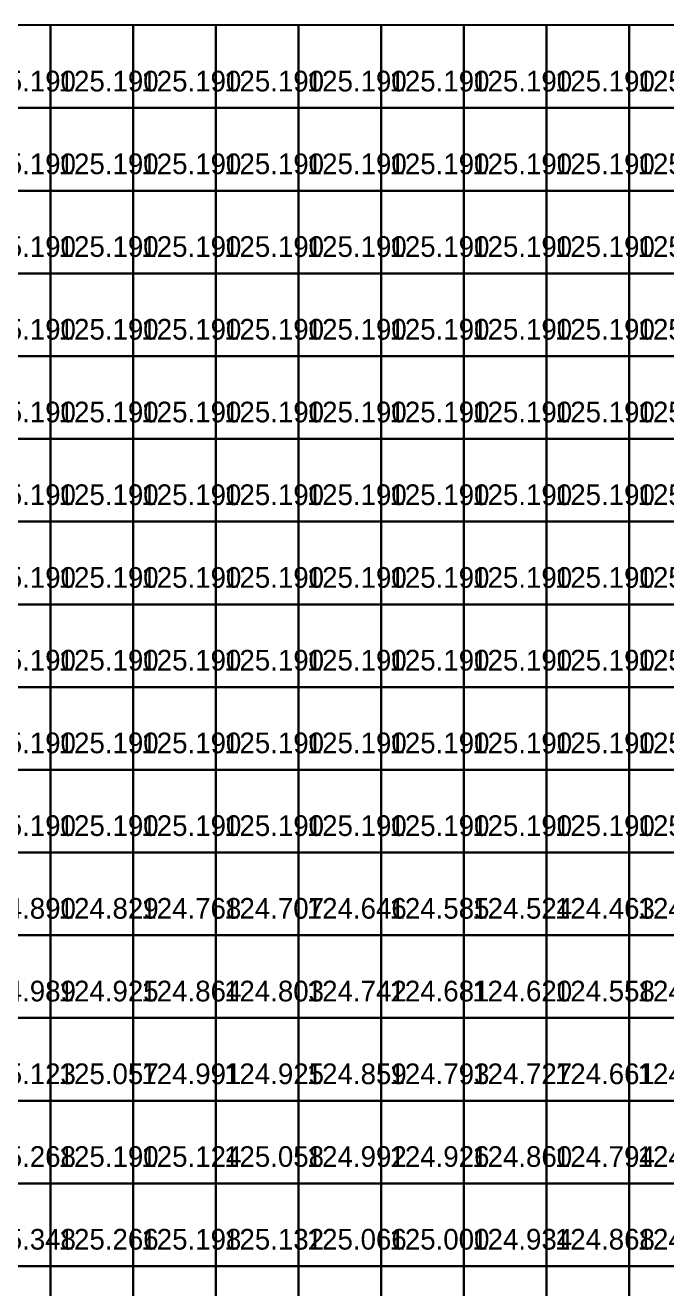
# Model space of a CAD drawing. Header units: metres. Extents: x 287857 to 287978, y 62957 to 63018.
# Drawn here: x 287932.62 to 287940.38, y 63002.56 to 63017.83 of the extents above; entities that cross this region are included whole.
import ezdxf

# ---------------------------------------------------------------- set-up
doc = ezdxf.new("R2010")
doc.units = ezdxf.units.M
for name, color, linetype, true_color in [('SURVEY-INTERP', 7, 'Continuous', 0x94a3b8), ('SURVEY-LEVEL-TXT', 7, 'Continuous', 0x4ade80), ('SURVEY-REAL', 7, 'Continuous', 0x4ade80)]:
    doc.layers.add(name, color=color, linetype=linetype, true_color=true_color)

msp = doc.modelspace()

# ---------------------------------------------------------------- linework, layer by layer
at = {"layer": 'SURVEY-INTERP'}
for points in [[(287931.925, 63016.831, 125.19), (287932.925, 63016.831, 125.19), (287932.925, 63017.831, 125.19), (287931.925, 63017.831, 125.19), (287931.925, 63016.831, 125.19)], [(287932.925, 63016.831, 125.19), (287933.925, 63016.831, 125.19), (287933.925, 63017.831, 125.19), (287932.925, 63017.831, 125.19), (287932.925, 63016.831, 125.19)], [(287933.925, 63016.831, 125.19), (287934.925, 63016.831, 125.19), (287934.925, 63017.831, 125.19), (287933.925, 63017.831, 125.19), (287933.925, 63016.831, 125.19)], [(287934.925, 63016.831, 125.19), (287935.925, 63016.831, 125.19), (287935.925, 63017.831, 125.19), (287934.925, 63017.831, 125.19), (287934.925, 63016.831, 125.19)], [(287935.925, 63016.831, 125.19), (287936.925, 63016.831, 125.19), (287936.925, 63017.831, 125.19), (287935.925, 63017.831, 125.19), (287935.925, 63016.831, 125.19)], [(287936.925, 63016.831, 125.19), (287937.925, 63016.831, 125.19), (287937.925, 63017.831, 125.19), (287936.925, 63017.831, 125.19), (287936.925, 63016.831, 125.19)], [(287937.925, 63016.831, 125.19), (287938.925, 63016.831, 125.19), (287938.925, 63017.831, 125.19), (287937.925, 63017.831, 125.19), (287937.925, 63016.831, 125.19)], [(287938.925, 63016.831, 125.19), (287939.925, 63016.831, 125.19), (287939.925, 63017.831, 125.19), (287938.925, 63017.831, 125.19), (287938.925, 63016.831, 125.19)], [(287939.925, 63016.831, 125.19), (287940.925, 63016.831, 125.19), (287940.925, 63017.831, 125.19), (287939.925, 63017.831, 125.19), (287939.925, 63016.831, 125.19)], [(287931.925, 63015.831, 125.19), (287932.925, 63015.831, 125.19), (287932.925, 63016.831, 125.19), (287931.925, 63016.831, 125.19), (287931.925, 63015.831, 125.19)], [(287932.925, 63015.831, 125.19), (287933.925, 63015.831, 125.19), (287933.925, 63016.831, 125.19), (287932.925, 63016.831, 125.19), (287932.925, 63015.831, 125.19)], [(287933.925, 63015.831, 125.19), (287934.925, 63015.831, 125.19), (287934.925, 63016.831, 125.19), (287933.925, 63016.831, 125.19), (287933.925, 63015.831, 125.19)], [(287934.925, 63015.831, 125.19), (287935.925, 63015.831, 125.19), (287935.925, 63016.831, 125.19), (287934.925, 63016.831, 125.19), (287934.925, 63015.831, 125.19)], [(287935.925, 63015.831, 125.19), (287936.925, 63015.831, 125.19), (287936.925, 63016.831, 125.19), (287935.925, 63016.831, 125.19), (287935.925, 63015.831, 125.19)], [(287936.925, 63015.831, 125.19), (287937.925, 63015.831, 125.19), (287937.925, 63016.831, 125.19), (287936.925, 63016.831, 125.19), (287936.925, 63015.831, 125.19)], [(287937.925, 63015.831, 125.19), (287938.925, 63015.831, 125.19), (287938.925, 63016.831, 125.19), (287937.925, 63016.831, 125.19), (287937.925, 63015.831, 125.19)], [(287938.925, 63015.831, 125.19), (287939.925, 63015.831, 125.19), (287939.925, 63016.831, 125.19), (287938.925, 63016.831, 125.19), (287938.925, 63015.831, 125.19)], [(287939.925, 63015.831, 125.19), (287940.925, 63015.831, 125.19), (287940.925, 63016.831, 125.19), (287939.925, 63016.831, 125.19), (287939.925, 63015.831, 125.19)], [(287931.925, 63014.831, 125.19), (287932.925, 63014.831, 125.19), (287932.925, 63015.831, 125.19), (287931.925, 63015.831, 125.19), (287931.925, 63014.831, 125.19)], [(287932.925, 63014.831, 125.19), (287933.925, 63014.831, 125.19), (287933.925, 63015.831, 125.19), (287932.925, 63015.831, 125.19), (287932.925, 63014.831, 125.19)], [(287933.925, 63014.831, 125.19), (287934.925, 63014.831, 125.19), (287934.925, 63015.831, 125.19), (287933.925, 63015.831, 125.19), (287933.925, 63014.831, 125.19)], [(287934.925, 63014.831, 125.19), (287935.925, 63014.831, 125.19), (287935.925, 63015.831, 125.19), (287934.925, 63015.831, 125.19), (287934.925, 63014.831, 125.19)], [(287935.925, 63014.831, 125.19), (287936.925, 63014.831, 125.19), (287936.925, 63015.831, 125.19), (287935.925, 63015.831, 125.19), (287935.925, 63014.831, 125.19)], [(287936.925, 63014.831, 125.19), (287937.925, 63014.831, 125.19), (287937.925, 63015.831, 125.19), (287936.925, 63015.831, 125.19), (287936.925, 63014.831, 125.19)], [(287937.925, 63014.831, 125.19), (287938.925, 63014.831, 125.19), (287938.925, 63015.831, 125.19), (287937.925, 63015.831, 125.19), (287937.925, 63014.831, 125.19)], [(287938.925, 63014.831, 125.19), (287939.925, 63014.831, 125.19), (287939.925, 63015.831, 125.19), (287938.925, 63015.831, 125.19), (287938.925, 63014.831, 125.19)], [(287939.925, 63014.831, 125.19), (287940.925, 63014.831, 125.19), (287940.925, 63015.831, 125.19), (287939.925, 63015.831, 125.19), (287939.925, 63014.831, 125.19)], [(287931.925, 63013.831, 125.19), (287932.925, 63013.831, 125.19), (287932.925, 63014.831, 125.19), (287931.925, 63014.831, 125.19), (287931.925, 63013.831, 125.19)], [(287932.925, 63013.831, 125.19), (287933.925, 63013.831, 125.19), (287933.925, 63014.831, 125.19), (287932.925, 63014.831, 125.19), (287932.925, 63013.831, 125.19)], [(287933.925, 63013.831, 125.19), (287934.925, 63013.831, 125.19), (287934.925, 63014.831, 125.19), (287933.925, 63014.831, 125.19), (287933.925, 63013.831, 125.19)], [(287934.925, 63013.831, 125.19), (287935.925, 63013.831, 125.19), (287935.925, 63014.831, 125.19), (287934.925, 63014.831, 125.19), (287934.925, 63013.831, 125.19)], [(287935.925, 63013.831, 125.19), (287936.925, 63013.831, 125.19), (287936.925, 63014.831, 125.19), (287935.925, 63014.831, 125.19), (287935.925, 63013.831, 125.19)], [(287936.925, 63013.831, 125.19), (287937.925, 63013.831, 125.19), (287937.925, 63014.831, 125.19), (287936.925, 63014.831, 125.19), (287936.925, 63013.831, 125.19)], [(287937.925, 63013.831, 125.19), (287938.925, 63013.831, 125.19), (287938.925, 63014.831, 125.19), (287937.925, 63014.831, 125.19), (287937.925, 63013.831, 125.19)], [(287938.925, 63013.831, 125.19), (287939.925, 63013.831, 125.19), (287939.925, 63014.831, 125.19), (287938.925, 63014.831, 125.19), (287938.925, 63013.831, 125.19)], [(287939.925, 63013.831, 125.19), (287940.925, 63013.831, 125.19), (287940.925, 63014.831, 125.19), (287939.925, 63014.831, 125.19), (287939.925, 63013.831, 125.19)], [(287931.925, 63012.831, 125.19), (287932.925, 63012.831, 125.19), (287932.925, 63013.831, 125.19), (287931.925, 63013.831, 125.19), (287931.925, 63012.831, 125.19)], [(287932.925, 63012.831, 125.19), (287933.925, 63012.831, 125.19), (287933.925, 63013.831, 125.19), (287932.925, 63013.831, 125.19), (287932.925, 63012.831, 125.19)], [(287933.925, 63012.831, 125.19), (287934.925, 63012.831, 125.19), (287934.925, 63013.831, 125.19), (287933.925, 63013.831, 125.19), (287933.925, 63012.831, 125.19)], [(287934.925, 63012.831, 125.19), (287935.925, 63012.831, 125.19), (287935.925, 63013.831, 125.19), (287934.925, 63013.831, 125.19), (287934.925, 63012.831, 125.19)], [(287935.925, 63012.831, 125.19), (287936.925, 63012.831, 125.19), (287936.925, 63013.831, 125.19), (287935.925, 63013.831, 125.19), (287935.925, 63012.831, 125.19)], [(287936.925, 63012.831, 125.19), (287937.925, 63012.831, 125.19), (287937.925, 63013.831, 125.19), (287936.925, 63013.831, 125.19), (287936.925, 63012.831, 125.19)], [(287937.925, 63012.831, 125.19), (287938.925, 63012.831, 125.19), (287938.925, 63013.831, 125.19), (287937.925, 63013.831, 125.19), (287937.925, 63012.831, 125.19)], [(287938.925, 63012.831, 125.19), (287939.925, 63012.831, 125.19), (287939.925, 63013.831, 125.19), (287938.925, 63013.831, 125.19), (287938.925, 63012.831, 125.19)], [(287939.925, 63012.831, 125.19), (287940.925, 63012.831, 125.19), (287940.925, 63013.831, 125.19), (287939.925, 63013.831, 125.19), (287939.925, 63012.831, 125.19)], [(287931.925, 63011.831, 125.19), (287932.925, 63011.831, 125.19), (287932.925, 63012.831, 125.19), (287931.925, 63012.831, 125.19), (287931.925, 63011.831, 125.19)], [(287932.925, 63011.831, 125.19), (287933.925, 63011.831, 125.19), (287933.925, 63012.831, 125.19), (287932.925, 63012.831, 125.19), (287932.925, 63011.831, 125.19)], [(287933.925, 63011.831, 125.19), (287934.925, 63011.831, 125.19), (287934.925, 63012.831, 125.19), (287933.925, 63012.831, 125.19), (287933.925, 63011.831, 125.19)], [(287934.925, 63011.831, 125.19), (287935.925, 63011.831, 125.19), (287935.925, 63012.831, 125.19), (287934.925, 63012.831, 125.19), (287934.925, 63011.831, 125.19)], [(287935.925, 63011.831, 125.19), (287936.925, 63011.831, 125.19), (287936.925, 63012.831, 125.19), (287935.925, 63012.831, 125.19), (287935.925, 63011.831, 125.19)], [(287936.925, 63011.831, 125.19), (287937.925, 63011.831, 125.19), (287937.925, 63012.831, 125.19), (287936.925, 63012.831, 125.19), (287936.925, 63011.831, 125.19)], [(287937.925, 63011.831, 125.19), (287938.925, 63011.831, 125.19), (287938.925, 63012.831, 125.19), (287937.925, 63012.831, 125.19), (287937.925, 63011.831, 125.19)], [(287938.925, 63011.831, 125.19), (287939.925, 63011.831, 125.19), (287939.925, 63012.831, 125.19), (287938.925, 63012.831, 125.19), (287938.925, 63011.831, 125.19)], [(287939.925, 63011.831, 125.19), (287940.925, 63011.831, 125.19), (287940.925, 63012.831, 125.19), (287939.925, 63012.831, 125.19), (287939.925, 63011.831, 125.19)], [(287931.925, 63010.831, 125.19), (287932.925, 63010.831, 125.19), (287932.925, 63011.831, 125.19), (287931.925, 63011.831, 125.19), (287931.925, 63010.831, 125.19)], [(287932.925, 63010.831, 125.19), (287933.925, 63010.831, 125.19), (287933.925, 63011.831, 125.19), (287932.925, 63011.831, 125.19), (287932.925, 63010.831, 125.19)], [(287933.925, 63010.831, 125.19), (287934.925, 63010.831, 125.19), (287934.925, 63011.831, 125.19), (287933.925, 63011.831, 125.19), (287933.925, 63010.831, 125.19)], [(287934.925, 63010.831, 125.19), (287935.925, 63010.831, 125.19), (287935.925, 63011.831, 125.19), (287934.925, 63011.831, 125.19), (287934.925, 63010.831, 125.19)], [(287935.925, 63010.831, 125.19), (287936.925, 63010.831, 125.19), (287936.925, 63011.831, 125.19), (287935.925, 63011.831, 125.19), (287935.925, 63010.831, 125.19)], [(287936.925, 63010.831, 125.19), (287937.925, 63010.831, 125.19), (287937.925, 63011.831, 125.19), (287936.925, 63011.831, 125.19), (287936.925, 63010.831, 125.19)], [(287937.925, 63010.831, 125.19), (287938.925, 63010.831, 125.19), (287938.925, 63011.831, 125.19), (287937.925, 63011.831, 125.19), (287937.925, 63010.831, 125.19)], [(287938.925, 63010.831, 125.19), (287939.925, 63010.831, 125.19), (287939.925, 63011.831, 125.19), (287938.925, 63011.831, 125.19), (287938.925, 63010.831, 125.19)], [(287939.925, 63010.831, 125.19), (287940.925, 63010.831, 125.19), (287940.925, 63011.831, 125.19), (287939.925, 63011.831, 125.19), (287939.925, 63010.831, 125.19)], [(287931.925, 63009.831, 125.19), (287932.925, 63009.831, 125.19), (287932.925, 63010.831, 125.19), (287931.925, 63010.831, 125.19), (287931.925, 63009.831, 125.19)], [(287932.925, 63009.831, 125.19), (287933.925, 63009.831, 125.19), (287933.925, 63010.831, 125.19), (287932.925, 63010.831, 125.19), (287932.925, 63009.831, 125.19)], [(287933.925, 63009.831, 125.19), (287934.925, 63009.831, 125.19), (287934.925, 63010.831, 125.19), (287933.925, 63010.831, 125.19), (287933.925, 63009.831, 125.19)], [(287934.925, 63009.831, 125.19), (287935.925, 63009.831, 125.19), (287935.925, 63010.831, 125.19), (287934.925, 63010.831, 125.19), (287934.925, 63009.831, 125.19)], [(287935.925, 63009.831, 125.19), (287936.925, 63009.831, 125.19), (287936.925, 63010.831, 125.19), (287935.925, 63010.831, 125.19), (287935.925, 63009.831, 125.19)], [(287936.925, 63009.831, 125.19), (287937.925, 63009.831, 125.19), (287937.925, 63010.831, 125.19), (287936.925, 63010.831, 125.19), (287936.925, 63009.831, 125.19)], [(287937.925, 63009.831, 125.19), (287938.925, 63009.831, 125.19), (287938.925, 63010.831, 125.19), (287937.925, 63010.831, 125.19), (287937.925, 63009.831, 125.19)], [(287938.925, 63009.831, 125.19), (287939.925, 63009.831, 125.19), (287939.925, 63010.831, 125.19), (287938.925, 63010.831, 125.19), (287938.925, 63009.831, 125.19)], [(287939.925, 63009.831, 125.19), (287940.925, 63009.831, 125.19), (287940.925, 63010.831, 125.19), (287939.925, 63010.831, 125.19), (287939.925, 63009.831, 125.19)], [(287931.925, 63008.831, 125.19), (287932.925, 63008.831, 125.19), (287932.925, 63009.831, 125.19), (287931.925, 63009.831, 125.19), (287931.925, 63008.831, 125.19)], [(287932.925, 63008.831, 125.19), (287933.925, 63008.831, 125.19), (287933.925, 63009.831, 125.19), (287932.925, 63009.831, 125.19), (287932.925, 63008.831, 125.19)], [(287933.925, 63008.831, 125.19), (287934.925, 63008.831, 125.19), (287934.925, 63009.831, 125.19), (287933.925, 63009.831, 125.19), (287933.925, 63008.831, 125.19)], [(287934.925, 63008.831, 125.19), (287935.925, 63008.831, 125.19), (287935.925, 63009.831, 125.19), (287934.925, 63009.831, 125.19), (287934.925, 63008.831, 125.19)], [(287935.925, 63008.831, 125.19), (287936.925, 63008.831, 125.19), (287936.925, 63009.831, 125.19), (287935.925, 63009.831, 125.19), (287935.925, 63008.831, 125.19)], [(287936.925, 63008.831, 125.19), (287937.925, 63008.831, 125.19), (287937.925, 63009.831, 125.19), (287936.925, 63009.831, 125.19), (287936.925, 63008.831, 125.19)], [(287937.925, 63008.831, 125.19), (287938.925, 63008.831, 125.19), (287938.925, 63009.831, 125.19), (287937.925, 63009.831, 125.19), (287937.925, 63008.831, 125.19)], [(287938.925, 63008.831, 125.19), (287939.925, 63008.831, 125.19), (287939.925, 63009.831, 125.19), (287938.925, 63009.831, 125.19), (287938.925, 63008.831, 125.19)], [(287939.925, 63008.831, 125.19), (287940.925, 63008.831, 125.19), (287940.925, 63009.831, 125.19), (287939.925, 63009.831, 125.19), (287939.925, 63008.831, 125.19)], [(287931.925, 63007.831, 125.19), (287932.925, 63007.831, 125.19), (287932.925, 63008.831, 125.19), (287931.925, 63008.831, 125.19), (287931.925, 63007.831, 125.19)], [(287932.925, 63007.831, 125.19), (287933.925, 63007.831, 125.19), (287933.925, 63008.831, 125.19), (287932.925, 63008.831, 125.19), (287932.925, 63007.831, 125.19)], [(287933.925, 63007.831, 125.19), (287934.925, 63007.831, 125.19), (287934.925, 63008.831, 125.19), (287933.925, 63008.831, 125.19), (287933.925, 63007.831, 125.19)], [(287934.925, 63007.831, 125.19), (287935.925, 63007.831, 125.19), (287935.925, 63008.831, 125.19), (287934.925, 63008.831, 125.19), (287934.925, 63007.831, 125.19)], [(287935.925, 63007.831, 125.19), (287936.925, 63007.831, 125.19), (287936.925, 63008.831, 125.19), (287935.925, 63008.831, 125.19), (287935.925, 63007.831, 125.19)], [(287936.925, 63007.831, 125.19), (287937.925, 63007.831, 125.19), (287937.925, 63008.831, 125.19), (287936.925, 63008.831, 125.19), (287936.925, 63007.831, 125.19)], [(287937.925, 63007.831, 125.19), (287938.925, 63007.831, 125.19), (287938.925, 63008.831, 125.19), (287937.925, 63008.831, 125.19), (287937.925, 63007.831, 125.19)], [(287938.925, 63007.831, 125.19), (287939.925, 63007.831, 125.19), (287939.925, 63008.831, 125.19), (287938.925, 63008.831, 125.19), (287938.925, 63007.831, 125.19)], [(287939.925, 63007.831, 125.19), (287940.925, 63007.831, 125.19), (287940.925, 63008.831, 125.19), (287939.925, 63008.831, 125.19), (287939.925, 63007.831, 125.19)], [(287931.925, 63006.831, 124.89), (287932.925, 63006.831, 124.89), (287932.925, 63007.831, 124.89), (287931.925, 63007.831, 124.89), (287931.925, 63006.831, 124.89)], [(287932.925, 63006.831, 124.829), (287933.925, 63006.831, 124.829), (287933.925, 63007.831, 124.829), (287932.925, 63007.831, 124.829), (287932.925, 63006.831, 124.829)], [(287933.925, 63006.831, 124.768), (287934.925, 63006.831, 124.768), (287934.925, 63007.831, 124.768), (287933.925, 63007.831, 124.768), (287933.925, 63006.831, 124.768)], [(287934.925, 63006.831, 124.707), (287935.925, 63006.831, 124.707), (287935.925, 63007.831, 124.707), (287934.925, 63007.831, 124.707), (287934.925, 63006.831, 124.707)], [(287935.925, 63006.831, 124.646), (287936.925, 63006.831, 124.646), (287936.925, 63007.831, 124.646), (287935.925, 63007.831, 124.646), (287935.925, 63006.831, 124.646)], [(287936.925, 63006.831, 124.585), (287937.925, 63006.831, 124.585), (287937.925, 63007.831, 124.585), (287936.925, 63007.831, 124.585), (287936.925, 63006.831, 124.585)], [(287937.925, 63006.831, 124.524), (287938.925, 63006.831, 124.524), (287938.925, 63007.831, 124.524), (287937.925, 63007.831, 124.524), (287937.925, 63006.831, 124.524)], [(287938.925, 63006.831, 124.463), (287939.925, 63006.831, 124.463), (287939.925, 63007.831, 124.463), (287938.925, 63007.831, 124.463), (287938.925, 63006.831, 124.463)], [(287939.925, 63006.831, 124.402), (287940.925, 63006.831, 124.402), (287940.925, 63007.831, 124.402), (287939.925, 63007.831, 124.402), (287939.925, 63006.831, 124.402)], [(287931.925, 63005.831, 124.989), (287932.925, 63005.831, 124.989), (287932.925, 63006.831, 124.989), (287931.925, 63006.831, 124.989), (287931.925, 63005.831, 124.989)], [(287932.925, 63005.831, 124.925), (287933.925, 63005.831, 124.925), (287933.925, 63006.831, 124.925), (287932.925, 63006.831, 124.925), (287932.925, 63005.831, 124.925)], [(287933.925, 63005.831, 124.864), (287934.925, 63005.831, 124.864), (287934.925, 63006.831, 124.864), (287933.925, 63006.831, 124.864), (287933.925, 63005.831, 124.864)], [(287934.925, 63005.831, 124.803), (287935.925, 63005.831, 124.803), (287935.925, 63006.831, 124.803), (287934.925, 63006.831, 124.803), (287934.925, 63005.831, 124.803)], [(287935.925, 63005.831, 124.742), (287936.925, 63005.831, 124.742), (287936.925, 63006.831, 124.742), (287935.925, 63006.831, 124.742), (287935.925, 63005.831, 124.742)], [(287936.925, 63005.831, 124.681), (287937.925, 63005.831, 124.681), (287937.925, 63006.831, 124.681), (287936.925, 63006.831, 124.681), (287936.925, 63005.831, 124.681)], [(287937.925, 63005.831, 124.62), (287938.925, 63005.831, 124.62), (287938.925, 63006.831, 124.62), (287937.925, 63006.831, 124.62), (287937.925, 63005.831, 124.62)], [(287938.925, 63005.831, 124.558), (287939.925, 63005.831, 124.558), (287939.925, 63006.831, 124.558), (287938.925, 63006.831, 124.558), (287938.925, 63005.831, 124.558)], [(287939.925, 63005.831, 124.497), (287940.925, 63005.831, 124.497), (287940.925, 63006.831, 124.497), (287939.925, 63006.831, 124.497), (287939.925, 63005.831, 124.497)], [(287931.925, 63004.831, 125.123), (287932.925, 63004.831, 125.123), (287932.925, 63005.831, 125.123), (287931.925, 63005.831, 125.123), (287931.925, 63004.831, 125.123)], [(287932.925, 63004.831, 125.057), (287933.925, 63004.831, 125.057), (287933.925, 63005.831, 125.057), (287932.925, 63005.831, 125.057), (287932.925, 63004.831, 125.057)], [(287933.925, 63004.831, 124.991), (287934.925, 63004.831, 124.991), (287934.925, 63005.831, 124.991), (287933.925, 63005.831, 124.991), (287933.925, 63004.831, 124.991)], [(287934.925, 63004.831, 124.925), (287935.925, 63004.831, 124.925), (287935.925, 63005.831, 124.925), (287934.925, 63005.831, 124.925), (287934.925, 63004.831, 124.925)], [(287935.925, 63004.831, 124.859), (287936.925, 63004.831, 124.859), (287936.925, 63005.831, 124.859), (287935.925, 63005.831, 124.859), (287935.925, 63004.831, 124.859)], [(287936.925, 63004.831, 124.793), (287937.925, 63004.831, 124.793), (287937.925, 63005.831, 124.793), (287936.925, 63005.831, 124.793), (287936.925, 63004.831, 124.793)], [(287937.925, 63004.831, 124.727), (287938.925, 63004.831, 124.727), (287938.925, 63005.831, 124.727), (287937.925, 63005.831, 124.727), (287937.925, 63004.831, 124.727)], [(287938.925, 63004.831, 124.661), (287939.925, 63004.831, 124.661), (287939.925, 63005.831, 124.661), (287938.925, 63005.831, 124.661), (287938.925, 63004.831, 124.661)], [(287939.925, 63004.831, 124.595), (287940.925, 63004.831, 124.595), (287940.925, 63005.831, 124.595), (287939.925, 63005.831, 124.595), (287939.925, 63004.831, 124.595)], [(287931.925, 63003.831, 125.268), (287932.925, 63003.831, 125.268), (287932.925, 63004.831, 125.268), (287931.925, 63004.831, 125.268), (287931.925, 63003.831, 125.268)], [(287933.925, 63003.831, 125.124), (287934.925, 63003.831, 125.124), (287934.925, 63004.831, 125.124), (287933.925, 63004.831, 125.124), (287933.925, 63003.831, 125.124)], [(287934.925, 63003.831, 125.058), (287935.925, 63003.831, 125.058), (287935.925, 63004.831, 125.058), (287934.925, 63004.831, 125.058), (287934.925, 63003.831, 125.058)], [(287935.925, 63003.831, 124.992), (287936.925, 63003.831, 124.992), (287936.925, 63004.831, 124.992), (287935.925, 63004.831, 124.992), (287935.925, 63003.831, 124.992)], [(287936.925, 63003.831, 124.926), (287937.925, 63003.831, 124.926), (287937.925, 63004.831, 124.926), (287936.925, 63004.831, 124.926), (287936.925, 63003.831, 124.926)], [(287937.925, 63003.831, 124.86), (287938.925, 63003.831, 124.86), (287938.925, 63004.831, 124.86), (287937.925, 63004.831, 124.86), (287937.925, 63003.831, 124.86)], [(287938.925, 63003.831, 124.794), (287939.925, 63003.831, 124.794), (287939.925, 63004.831, 124.794), (287938.925, 63004.831, 124.794), (287938.925, 63003.831, 124.794)], [(287939.925, 63003.831, 124.728), (287940.925, 63003.831, 124.728), (287940.925, 63004.831, 124.728), (287939.925, 63004.831, 124.728), (287939.925, 63003.831, 124.728)], [(287931.925, 63002.831, 125.348), (287932.925, 63002.831, 125.348), (287932.925, 63003.831, 125.348), (287931.925, 63003.831, 125.348), (287931.925, 63002.831, 125.348)], [(287932.925, 63002.831, 125.266), (287933.925, 63002.831, 125.266), (287933.925, 63003.831, 125.266), (287932.925, 63003.831, 125.266), (287932.925, 63002.831, 125.266)], [(287933.925, 63002.831, 125.198), (287934.925, 63002.831, 125.198), (287934.925, 63003.831, 125.198), (287933.925, 63003.831, 125.198), (287933.925, 63002.831, 125.198)], [(287934.925, 63002.831, 125.132), (287935.925, 63002.831, 125.132), (287935.925, 63003.831, 125.132), (287934.925, 63003.831, 125.132), (287934.925, 63002.831, 125.132)], [(287935.925, 63002.831, 125.066), (287936.925, 63002.831, 125.066), (287936.925, 63003.831, 125.066), (287935.925, 63003.831, 125.066), (287935.925, 63002.831, 125.066)], [(287936.925, 63002.831, 125), (287937.925, 63002.831, 125), (287937.925, 63003.831, 125), (287936.925, 63003.831, 125), (287936.925, 63002.831, 125)], [(287937.925, 63002.831, 124.934), (287938.925, 63002.831, 124.934), (287938.925, 63003.831, 124.934), (287937.925, 63003.831, 124.934), (287937.925, 63002.831, 124.934)], [(287938.925, 63002.831, 124.868), (287939.925, 63002.831, 124.868), (287939.925, 63003.831, 124.868), (287938.925, 63003.831, 124.868), (287938.925, 63002.831, 124.868)], [(287939.925, 63002.831, 124.802), (287940.925, 63002.831, 124.802), (287940.925, 63003.831, 124.802), (287939.925, 63003.831, 124.802), (287939.925, 63002.831, 124.802)], [(287931.925, 63001.831, 125.423), (287932.925, 63001.831, 125.423), (287932.925, 63002.831, 125.423), (287931.925, 63002.831, 125.423), (287931.925, 63001.831, 125.423)], [(287932.925, 63001.831, 125.341), (287933.925, 63001.831, 125.341), (287933.925, 63002.831, 125.341), (287932.925, 63002.831, 125.341), (287932.925, 63001.831, 125.341)], [(287933.925, 63001.831, 125.273), (287934.925, 63001.831, 125.273), (287934.925, 63002.831, 125.273), (287933.925, 63002.831, 125.273), (287933.925, 63001.831, 125.273)], [(287934.925, 63001.831, 125.207), (287935.925, 63001.831, 125.207), (287935.925, 63002.831, 125.207), (287934.925, 63002.831, 125.207), (287934.925, 63001.831, 125.207)], [(287935.925, 63001.831, 125.141), (287936.925, 63001.831, 125.141), (287936.925, 63002.831, 125.141), (287935.925, 63002.831, 125.141), (287935.925, 63001.831, 125.141)], [(287936.925, 63001.831, 125.075), (287937.925, 63001.831, 125.075), (287937.925, 63002.831, 125.075), (287936.925, 63002.831, 125.075), (287936.925, 63001.831, 125.075)], [(287937.925, 63001.831, 125.009), (287938.925, 63001.831, 125.009), (287938.925, 63002.831, 125.009), (287937.925, 63002.831, 125.009), (287937.925, 63001.831, 125.009)], [(287938.925, 63001.831, 124.943), (287939.925, 63001.831, 124.943), (287939.925, 63002.831, 124.943), (287938.925, 63002.831, 124.943), (287938.925, 63001.831, 124.943)], [(287939.925, 63001.831, 124.877), (287940.925, 63001.831, 124.877), (287940.925, 63002.831, 124.877), (287939.925, 63002.831, 124.877), (287939.925, 63001.831, 124.877)]]:
    msp.add_polyline3d(points, dxfattribs=at)
at = {"layer": 'SURVEY-REAL'}
msp.add_polyline3d([(287932.925, 63003.831, 125.19), (287933.925, 63003.831, 125.19), (287933.925, 63004.831, 125.19), (287932.925, 63004.831, 125.19), (287932.925, 63003.831, 125.19)], dxfattribs=at)

# ---------------------------------------------------------------- texts
at = {"layer": 'SURVEY-LEVEL-TXT'}
for s, p in [('125.190', (287932.025, 63017.031, 125.19)), ('125.190', (287933.025, 63017.031, 125.19)), ('125.190', (287934.025, 63017.031, 125.19)), ('125.190', (287935.025, 63017.031, 125.19)), ('125.190', (287936.025, 63017.031, 125.19)), ('125.190', (287937.025, 63017.031, 125.19)), ('125.190', (287938.025, 63017.031, 125.19)), ('125.190', (287939.025, 63017.031, 125.19)), ('125.190', (287940.025, 63017.031, 125.19)), ('125.190', (287932.025, 63016.031, 125.19)), ('125.190', (287933.025, 63016.031, 125.19)), ('125.190', (287934.025, 63016.031, 125.19)), ('125.190', (287935.025, 63016.031, 125.19)), ('125.190', (287936.025, 63016.031, 125.19)), ('125.190', (287937.025, 63016.031, 125.19)), ('125.190', (287938.025, 63016.031, 125.19)), ('125.190', (287939.025, 63016.031, 125.19)), ('125.190', (287940.025, 63016.031, 125.19)), ('125.190', (287932.025, 63015.031, 125.19)), ('125.190', (287933.025, 63015.031, 125.19)), ('125.190', (287934.025, 63015.031, 125.19)), ('125.190', (287935.025, 63015.031, 125.19)), ('125.190', (287936.025, 63015.031, 125.19)), ('125.190', (287937.025, 63015.031, 125.19)), ('125.190', (287938.025, 63015.031, 125.19)), ('125.190', (287939.025, 63015.031, 125.19)), ('125.190', (287940.025, 63015.031, 125.19)), ('125.190', (287932.025, 63014.031, 125.19)), ('125.190', (287933.025, 63014.031, 125.19)), ('125.190', (287934.025, 63014.031, 125.19)), ('125.190', (287935.025, 63014.031, 125.19)), ('125.190', (287936.025, 63014.031, 125.19)), ('125.190', (287937.025, 63014.031, 125.19)), ('125.190', (287938.025, 63014.031, 125.19)), ('125.190', (287939.025, 63014.031, 125.19)), ('125.190', (287940.025, 63014.031, 125.19)), ('125.190', (287932.025, 63013.031, 125.19)), ('125.190', (287933.025, 63013.031, 125.19)), ('125.190', (287934.025, 63013.031, 125.19)), ('125.190', (287935.025, 63013.031, 125.19)), ('125.190', (287936.025, 63013.031, 125.19)), ('125.190', (287937.025, 63013.031, 125.19)), ('125.190', (287938.025, 63013.031, 125.19)), ('125.190', (287939.025, 63013.031, 125.19)), ('125.190', (287940.025, 63013.031, 125.19)), ('125.190', (287932.025, 63012.031, 125.19)), ('125.190', (287933.025, 63012.031, 125.19)), ('125.190', (287934.025, 63012.031, 125.19)), ('125.190', (287935.025, 63012.031, 125.19)), ('125.190', (287936.025, 63012.031, 125.19)), ('125.190', (287937.025, 63012.031, 125.19)), ('125.190', (287938.025, 63012.031, 125.19)), ('125.190', (287939.025, 63012.031, 125.19)), ('125.190', (287940.025, 63012.031, 125.19)), ('125.190', (287932.025, 63011.031, 125.19)), ('125.190', (287933.025, 63011.031, 125.19)), ('125.190', (287934.025, 63011.031, 125.19)), ('125.190', (287935.025, 63011.031, 125.19)), ('125.190', (287936.025, 63011.031, 125.19)), ('125.190', (287937.025, 63011.031, 125.19)), ('125.190', (287938.025, 63011.031, 125.19)), ('125.190', (287939.025, 63011.031, 125.19)), ('125.190', (287940.025, 63011.031, 125.19)), ('125.190', (287932.025, 63010.031, 125.19)), ('125.190', (287933.025, 63010.031, 125.19)), ('125.190', (287934.025, 63010.031, 125.19)), ('125.190', (287935.025, 63010.031, 125.19)), ('125.190', (287936.025, 63010.031, 125.19)), ('125.190', (287937.025, 63010.031, 125.19)), ('125.190', (287938.025, 63010.031, 125.19)), ('125.190', (287939.025, 63010.031, 125.19)), ('125.190', (287940.025, 63010.031, 125.19)), ('125.190', (287932.025, 63009.031, 125.19)), ('125.190', (287933.025, 63009.031, 125.19)), ('125.190', (287934.025, 63009.031, 125.19)), ('125.190', (287935.025, 63009.031, 125.19)), ('125.190', (287936.025, 63009.031, 125.19)), ('125.190', (287937.025, 63009.031, 125.19)), ('125.190', (287938.025, 63009.031, 125.19)), ('125.190', (287939.025, 63009.031, 125.19)), ('125.190', (287940.025, 63009.031, 125.19)), ('125.190', (287932.025, 63008.031, 125.19)), ('125.190', (287933.025, 63008.031, 125.19)), ('125.190', (287934.025, 63008.031, 125.19)), ('125.190', (287935.025, 63008.031, 125.19)), ('125.190', (287936.025, 63008.031, 125.19)), ('125.190', (287937.025, 63008.031, 125.19)), ('125.190', (287938.025, 63008.031, 125.19)), ('125.190', (287939.025, 63008.031, 125.19)), ('125.190', (287940.025, 63008.031, 125.19)), ('124.890', (287932.025, 63007.031, 124.89)), ('124.829', (287933.025, 63007.031, 124.829)), ('124.768', (287934.025, 63007.031, 124.768)), ('124.707', (287935.025, 63007.031, 124.707)), ('124.646', (287936.025, 63007.031, 124.646)), ('124.585', (287937.025, 63007.031, 124.585)), ('124.524', (287938.025, 63007.031, 124.524)), ('124.463', (287939.025, 63007.031, 124.463)), ('124.402', (287940.025, 63007.031, 124.402)), ('124.989', (287932.025, 63006.031, 124.989)), ('124.925', (287933.025, 63006.031, 124.925)), ('124.864', (287934.025, 63006.031, 124.864)), ('124.803', (287935.025, 63006.031, 124.803)), ('124.742', (287936.025, 63006.031, 124.742)), ('124.681', (287937.025, 63006.031, 124.681)), ('124.620', (287938.025, 63006.031, 124.62)), ('124.558', (287939.025, 63006.031, 124.558)), ('124.497', (287940.025, 63006.031, 124.497)), ('125.123', (287932.025, 63005.031, 125.123)), ('125.057', (287933.025, 63005.031, 125.057)), ('124.991', (287934.025, 63005.031, 124.991)), ('124.925', (287935.025, 63005.031, 124.925)), ('124.859', (287936.025, 63005.031, 124.859)), ('124.793', (287937.025, 63005.031, 124.793)), ('124.727', (287938.025, 63005.031, 124.727)), ('124.661', (287939.025, 63005.031, 124.661)), ('124.595', (287940.025, 63005.031, 124.595)), ('125.268', (287932.025, 63004.031, 125.268)), ('125.190', (287933.025, 63004.031, 125.19)), ('125.124', (287934.025, 63004.031, 125.124)), ('125.058', (287935.025, 63004.031, 125.058)), ('124.992', (287936.025, 63004.031, 124.992)), ('124.926', (287937.025, 63004.031, 124.926)), ('124.860', (287938.025, 63004.031, 124.86)), ('124.794', (287939.025, 63004.031, 124.794)), ('124.728', (287940.025, 63004.031, 124.728)), ('125.348', (287932.025, 63003.031, 125.348)), ('125.266', (287933.025, 63003.031, 125.266)), ('125.198', (287934.025, 63003.031, 125.198)), ('125.132', (287935.025, 63003.031, 125.132)), ('125.066', (287936.025, 63003.031, 125.066)), ('125.000', (287937.025, 63003.031, 125)), ('124.934', (287938.025, 63003.031, 124.934)), ('124.868', (287939.025, 63003.031, 124.868)), ('124.802', (287940.025, 63003.031, 124.802))]:
    msp.add_text(s, height=0.25, dxfattribs=at).set_placement(p)

doc.saveas('drawing.dxf')
